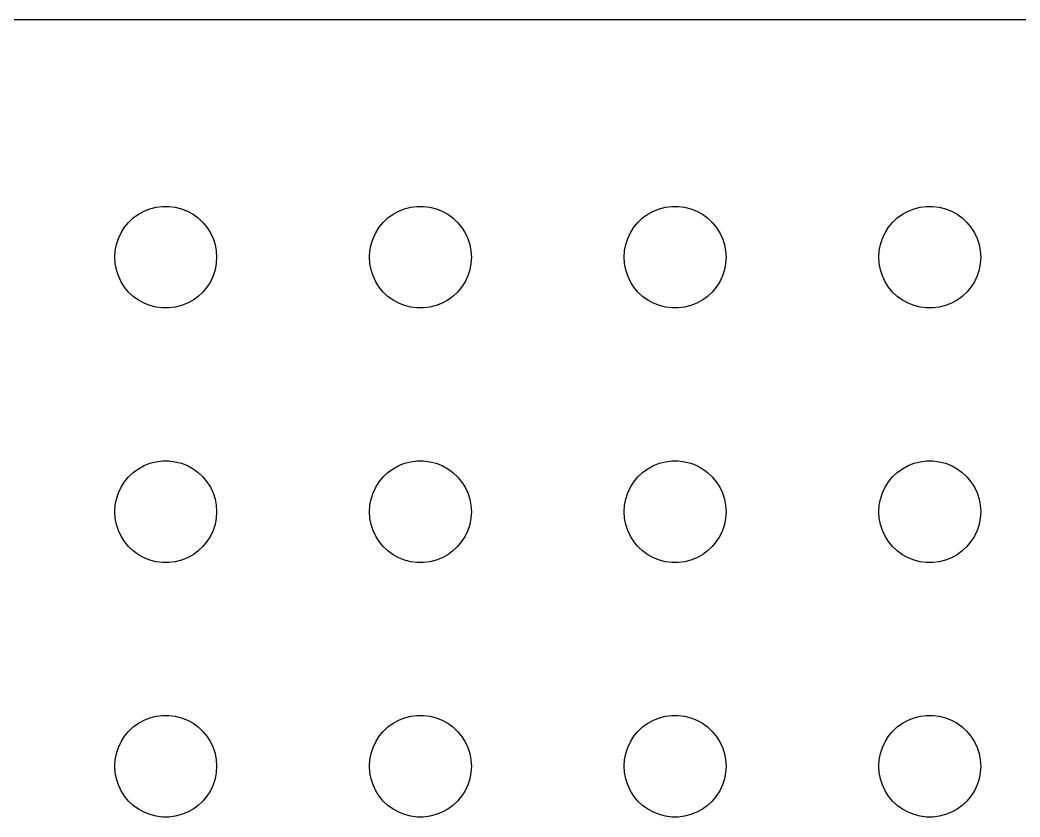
# Model space of a CAD drawing. Header units: metres. Extents: x -112 to 112, y -97 to 97.
# Drawn here: x 25.71 to 55.16, y 73.5 to 96.99 of the extents above; entities that cross this region are included whole.
import ezdxf

# ---------------------------------------------------------------- set-up
doc = ezdxf.new("R2010")
doc.units = ezdxf.units.M

msp = doc.modelspace()

# ---------------------------------------------------------------- linework, layer by layer
for p, q in [((107.314, 96.9901), (-107.314, 96.9901)), ((29.1963, 91.2665), (29.3613, 91.3572)), ((29.3613, 91.3572), (29.5365, 91.4266)), ((29.5365, 91.4266), (29.7189, 91.4734)), ((29.7189, 91.4734), (29.9058, 91.497)), ((29.9058, 91.497), (30.0942, 91.497)), ((30.0942, 91.497), (30.2811, 91.4734)), ((30.2811, 91.4734), (30.4635, 91.4266)), ((30.4635, 91.4266), (30.6387, 91.3572)), ((30.6387, 91.3572), (30.8037, 91.2665)), ((36.6963, 91.2665), (36.8613, 91.3572)), ((36.8613, 91.3572), (37.0365, 91.4266)), ((37.0365, 91.4266), (37.2189, 91.4734)), ((37.2189, 91.4734), (37.4058, 91.497)), ((37.4058, 91.497), (37.5942, 91.497)), ((37.5942, 91.497), (37.7811, 91.4734)), ((37.7811, 91.4734), (37.9635, 91.4266)), ((37.9635, 91.4266), (38.1387, 91.3572)), ((38.1387, 91.3572), (38.3037, 91.2665)), ((44.1963, 91.2665), (44.3613, 91.3572)), ((44.3613, 91.3572), (44.5365, 91.4266)), ((44.5365, 91.4266), (44.7189, 91.4734)), ((44.7189, 91.4734), (44.9058, 91.497)), ((44.9058, 91.497), (45.0942, 91.497)), ((45.0942, 91.497), (45.2811, 91.4734)), ((45.2811, 91.4734), (45.4635, 91.4266)), ((45.4635, 91.4266), (45.6387, 91.3572)), ((45.6387, 91.3572), (45.8037, 91.2665)), ((51.6963, 91.2665), (51.8613, 91.3572)), ((51.8613, 91.3572), (52.0365, 91.4266)), ((52.0365, 91.4266), (52.2189, 91.4734)), ((52.2189, 91.4734), (52.4058, 91.497)), ((52.4058, 91.497), (52.5942, 91.497)), ((52.5942, 91.497), (52.7811, 91.4734)), ((52.7811, 91.4734), (52.9635, 91.4266)), ((52.9635, 91.4266), (53.1387, 91.3572)), ((53.1387, 91.3572), (53.3037, 91.2665)), ((28.7865, 90.8817), (28.9065, 91.0268)), ((28.9065, 91.0268), (29.0439, 91.1558)), ((29.0439, 91.1558), (29.1963, 91.2665)), ((30.8037, 91.2665), (30.9561, 91.1558)), ((30.9561, 91.1558), (31.0934, 91.0268)), ((31.0934, 91.0268), (31.2135, 90.8817)), ((36.2865, 90.8817), (36.4065, 91.0268)), ((36.4065, 91.0268), (36.5439, 91.1558)), ((36.5439, 91.1558), (36.6963, 91.2665)), ((38.3037, 91.2665), (38.4561, 91.1558)), ((38.4561, 91.1558), (38.5934, 91.0268)), ((38.5934, 91.0268), (38.7135, 90.8817)), ((43.7865, 90.8817), (43.9065, 91.0268)), ((43.9065, 91.0268), (44.0439, 91.1558)), ((44.0439, 91.1558), (44.1963, 91.2665)), ((45.8037, 91.2665), (45.9561, 91.1558)), ((45.9561, 91.1558), (46.0934, 91.0268)), ((46.0934, 91.0268), (46.2135, 90.8817)), ((51.2865, 90.8817), (51.4065, 91.0268)), ((51.4065, 91.0268), (51.5439, 91.1558)), ((51.5439, 91.1558), (51.6963, 91.2665)), ((53.3037, 91.2665), (53.4561, 91.1558)), ((53.4561, 91.1558), (53.5934, 91.0268)), ((53.5934, 91.0268), (53.7135, 90.8817)), ((28.6053, 90.5522), (28.6855, 90.7226)), ((28.6855, 90.7226), (28.7865, 90.8817)), ((31.2135, 90.8817), (31.3145, 90.7226)), ((31.3145, 90.7226), (31.3947, 90.5522)), ((36.1053, 90.5522), (36.1855, 90.7226)), ((36.1855, 90.7226), (36.2865, 90.8817)), ((38.7135, 90.8817), (38.8145, 90.7226)), ((38.8145, 90.7226), (38.8947, 90.5522)), ((43.6053, 90.5522), (43.6855, 90.7226)), ((43.6855, 90.7226), (43.7865, 90.8817)), ((46.2135, 90.8817), (46.3145, 90.7226)), ((46.3145, 90.7226), (46.3947, 90.5522)), ((51.1053, 90.5522), (51.1855, 90.7226)), ((51.1855, 90.7226), (51.2865, 90.8817)), ((53.7135, 90.8817), (53.8145, 90.7226)), ((53.8145, 90.7226), (53.8947, 90.5522)), ((28.5471, 90.373), (28.6053, 90.5522)), ((31.3947, 90.5522), (31.4529, 90.373)), ((36.0471, 90.373), (36.1053, 90.5522)), ((38.8947, 90.5522), (38.9529, 90.373)), ((43.5471, 90.373), (43.6053, 90.5522)), ((46.3947, 90.5522), (46.4529, 90.373)), ((51.0471, 90.373), (51.1053, 90.5522)), ((53.8947, 90.5522), (53.9529, 90.373)), ((28.5, 90), (28.5118, 90.188)), ((28.5118, 90.188), (28.5471, 90.373)), ((31.4529, 90.373), (31.4882, 90.188)), ((31.4882, 90.188), (31.5, 90)), ((36, 90), (36.0118, 90.188)), ((36.0118, 90.188), (36.0471, 90.373)), ((38.9529, 90.373), (38.9882, 90.188)), ((38.9882, 90.188), (39, 90)), ((43.5, 90), (43.5118, 90.188)), ((43.5118, 90.188), (43.5471, 90.373)), ((46.4529, 90.373), (46.4882, 90.188)), ((46.4882, 90.188), (46.5, 90)), ((51, 90), (51.0118, 90.188)), ((51.0118, 90.188), (51.0471, 90.373)), ((53.9529, 90.373), (53.9882, 90.188)), ((53.9882, 90.188), (54, 90)), ((28.5118, 89.812), (28.5, 90)), ((31.5, 90), (31.4882, 89.812)), ((36.0118, 89.812), (36, 90)), ((39, 90), (38.9882, 89.812)), ((43.5118, 89.812), (43.5, 90)), ((46.5, 90), (46.4882, 89.812)), ((51.0118, 89.812), (51, 90)), ((54, 90), (53.9882, 89.812)), ((28.5471, 89.627), (28.5118, 89.812)), ((28.6053, 89.4478), (28.5471, 89.627)), ((31.4529, 89.627), (31.3947, 89.4478)), ((31.4882, 89.812), (31.4529, 89.627)), ((36.0471, 89.627), (36.0118, 89.812)), ((36.1053, 89.4478), (36.0471, 89.627)), ((38.9529, 89.627), (38.8947, 89.4478)), ((38.9882, 89.812), (38.9529, 89.627)), ((43.5471, 89.627), (43.5118, 89.812)), ((43.6053, 89.4478), (43.5471, 89.627)), ((46.4529, 89.627), (46.3947, 89.4478)), ((46.4882, 89.812), (46.4529, 89.627)), ((51.0471, 89.627), (51.0118, 89.812)), ((51.1053, 89.4478), (51.0471, 89.627)), ((53.9529, 89.627), (53.8947, 89.4478)), ((53.9882, 89.812), (53.9529, 89.627)), ((28.6855, 89.2774), (28.6053, 89.4478)), ((28.7865, 89.1183), (28.6855, 89.2774)), ((31.3145, 89.2774), (31.2135, 89.1183)), ((31.3947, 89.4478), (31.3145, 89.2774)), ((36.1855, 89.2774), (36.1053, 89.4478)), ((36.2865, 89.1183), (36.1855, 89.2774)), ((38.8145, 89.2774), (38.7135, 89.1183)), ((38.8947, 89.4478), (38.8145, 89.2774)), ((43.6855, 89.2774), (43.6053, 89.4478)), ((43.7865, 89.1183), (43.6855, 89.2774)), ((46.3145, 89.2774), (46.2135, 89.1183)), ((46.3947, 89.4478), (46.3145, 89.2774)), ((51.1855, 89.2774), (51.1053, 89.4478)), ((51.2865, 89.1183), (51.1855, 89.2774)), ((53.8145, 89.2774), (53.7135, 89.1183)), ((53.8947, 89.4478), (53.8145, 89.2774)), ((28.9065, 88.9732), (28.7865, 89.1183)), ((29.0439, 88.8442), (28.9065, 88.9732)), ((31.0934, 88.9732), (30.9561, 88.8442)), ((31.2135, 89.1183), (31.0934, 88.9732)), ((36.4065, 88.9732), (36.2865, 89.1183)), ((36.5439, 88.8442), (36.4065, 88.9732)), ((38.5934, 88.9732), (38.4561, 88.8442)), ((38.7135, 89.1183), (38.5934, 88.9732)), ((43.9065, 88.9732), (43.7865, 89.1183)), ((44.0439, 88.8442), (43.9065, 88.9732)), ((46.0934, 88.9732), (45.9561, 88.8442)), ((46.2135, 89.1183), (46.0934, 88.9732)), ((51.4065, 88.9732), (51.2865, 89.1183)), ((51.5439, 88.8442), (51.4065, 88.9732)), ((53.5934, 88.9732), (53.4561, 88.8442)), ((53.7135, 89.1183), (53.5934, 88.9732)), ((29.1963, 88.7335), (29.0439, 88.8442)), ((29.3613, 88.6428), (29.1963, 88.7335)), ((29.5365, 88.5734), (29.3613, 88.6428)), ((30.6387, 88.6428), (30.4635, 88.5734)), ((30.8037, 88.7335), (30.6387, 88.6428)), ((30.9561, 88.8442), (30.8037, 88.7335)), ((36.6963, 88.7335), (36.5439, 88.8442)), ((36.8613, 88.6428), (36.6963, 88.7335)), ((37.0365, 88.5734), (36.8613, 88.6428)), ((38.1387, 88.6428), (37.9635, 88.5734)), ((38.3037, 88.7335), (38.1387, 88.6428)), ((38.4561, 88.8442), (38.3037, 88.7335)), ((44.1963, 88.7335), (44.0439, 88.8442)), ((44.3613, 88.6428), (44.1963, 88.7335)), ((44.5365, 88.5734), (44.3613, 88.6428)), ((45.6387, 88.6428), (45.4635, 88.5734)), ((45.8037, 88.7335), (45.6387, 88.6428)), ((45.9561, 88.8442), (45.8037, 88.7335)), ((51.6963, 88.7335), (51.5439, 88.8442)), ((51.8613, 88.6428), (51.6963, 88.7335)), ((52.0365, 88.5734), (51.8613, 88.6428)), ((53.1387, 88.6428), (52.9635, 88.5734)), ((53.3037, 88.7335), (53.1387, 88.6428)), ((53.4561, 88.8442), (53.3037, 88.7335)), ((29.7189, 88.5266), (29.5365, 88.5734)), ((29.9058, 88.503), (29.7189, 88.5266)), ((30.0942, 88.503), (29.9058, 88.503)), ((30.2811, 88.5266), (30.0942, 88.503)), ((30.4635, 88.5734), (30.2811, 88.5266)), ((37.2189, 88.5266), (37.0365, 88.5734)), ((37.4058, 88.503), (37.2189, 88.5266)), ((37.5942, 88.503), (37.4058, 88.503)), ((37.7811, 88.5266), (37.5942, 88.503)), ((37.9635, 88.5734), (37.7811, 88.5266)), ((44.7189, 88.5266), (44.5365, 88.5734)), ((44.9058, 88.503), (44.7189, 88.5266)), ((45.0942, 88.503), (44.9058, 88.503)), ((45.2811, 88.5266), (45.0942, 88.503)), ((45.4635, 88.5734), (45.2811, 88.5266)), ((52.2189, 88.5266), (52.0365, 88.5734)), ((52.4058, 88.503), (52.2189, 88.5266)), ((52.5942, 88.503), (52.4058, 88.503)), ((52.7811, 88.5266), (52.5942, 88.503)), ((52.9635, 88.5734), (52.7811, 88.5266)), ((29.5365, 83.9266), (29.7189, 83.9734)), ((29.7189, 83.9734), (29.9058, 83.997)), ((29.9058, 83.997), (30.0942, 83.997)), ((30.0942, 83.997), (30.2811, 83.9734)), ((30.2811, 83.9734), (30.4635, 83.9266)), ((37.0365, 83.9266), (37.2189, 83.9734)), ((37.2189, 83.9734), (37.4058, 83.997)), ((37.4058, 83.997), (37.5942, 83.997)), ((37.5942, 83.997), (37.7811, 83.9734)), ((37.7811, 83.9734), (37.9635, 83.9266)), ((44.5365, 83.9266), (44.7189, 83.9734)), ((44.7189, 83.9734), (44.9058, 83.997)), ((44.9058, 83.997), (45.0942, 83.997)), ((45.0942, 83.997), (45.2811, 83.9734)), ((45.2811, 83.9734), (45.4635, 83.9266)), ((52.0365, 83.9266), (52.2189, 83.9734)), ((52.2189, 83.9734), (52.4058, 83.997)), ((52.4058, 83.997), (52.5942, 83.997)), ((52.5942, 83.997), (52.7811, 83.9734)), ((52.7811, 83.9734), (52.9635, 83.9266)), ((28.9065, 83.5268), (29.0439, 83.6558)), ((29.0439, 83.6558), (29.1963, 83.7665)), ((29.1963, 83.7665), (29.3613, 83.8572)), ((29.3613, 83.8572), (29.5365, 83.9266)), ((30.4635, 83.9266), (30.6387, 83.8572)), ((30.6387, 83.8572), (30.8037, 83.7665)), ((30.8037, 83.7665), (30.9561, 83.6558)), ((30.9561, 83.6558), (31.0934, 83.5268)), ((36.4065, 83.5268), (36.5439, 83.6558)), ((36.5439, 83.6558), (36.6963, 83.7665)), ((36.6963, 83.7665), (36.8613, 83.8572)), ((36.8613, 83.8572), (37.0365, 83.9266)), ((37.9635, 83.9266), (38.1387, 83.8572)), ((38.1387, 83.8572), (38.3037, 83.7665)), ((38.3037, 83.7665), (38.4561, 83.6558)), ((38.4561, 83.6558), (38.5934, 83.5268)), ((43.9065, 83.5268), (44.0439, 83.6558)), ((44.0439, 83.6558), (44.1963, 83.7665)), ((44.1963, 83.7665), (44.3613, 83.8572)), ((44.3613, 83.8572), (44.5365, 83.9266)), ((45.4635, 83.9266), (45.6387, 83.8572)), ((45.6387, 83.8572), (45.8037, 83.7665)), ((45.8037, 83.7665), (45.9561, 83.6558)), ((45.9561, 83.6558), (46.0934, 83.5268)), ((51.4065, 83.5268), (51.5439, 83.6558)), ((51.5439, 83.6558), (51.6963, 83.7665)), ((51.6963, 83.7665), (51.8613, 83.8572)), ((51.8613, 83.8572), (52.0365, 83.9266)), ((52.9635, 83.9266), (53.1387, 83.8572)), ((53.1387, 83.8572), (53.3037, 83.7665)), ((53.3037, 83.7665), (53.4561, 83.6558)), ((53.4561, 83.6558), (53.5934, 83.5268)), ((28.6855, 83.2226), (28.7865, 83.3817)), ((28.7865, 83.3817), (28.9065, 83.5268)), ((31.0934, 83.5268), (31.2135, 83.3817)), ((31.2135, 83.3817), (31.3145, 83.2226)), ((36.1855, 83.2226), (36.2865, 83.3817)), ((36.2865, 83.3817), (36.4065, 83.5268)), ((38.5934, 83.5268), (38.7135, 83.3817)), ((38.7135, 83.3817), (38.8145, 83.2226)), ((43.6855, 83.2226), (43.7865, 83.3817)), ((43.7865, 83.3817), (43.9065, 83.5268)), ((46.0934, 83.5268), (46.2135, 83.3817)), ((46.2135, 83.3817), (46.3145, 83.2226)), ((51.1855, 83.2226), (51.2865, 83.3817)), ((51.2865, 83.3817), (51.4065, 83.5268)), ((53.5934, 83.5268), (53.7135, 83.3817)), ((53.7135, 83.3817), (53.8145, 83.2226)), ((28.5471, 82.873), (28.6053, 83.0522)), ((28.6053, 83.0522), (28.6855, 83.2226)), ((31.3145, 83.2226), (31.3947, 83.0522)), ((31.3947, 83.0522), (31.4529, 82.873)), ((36.0471, 82.873), (36.1053, 83.0522)), ((36.1053, 83.0522), (36.1855, 83.2226)), ((38.8145, 83.2226), (38.8947, 83.0522)), ((38.8947, 83.0522), (38.9529, 82.873)), ((43.5471, 82.873), (43.6053, 83.0522)), ((43.6053, 83.0522), (43.6855, 83.2226)), ((46.3145, 83.2226), (46.3947, 83.0522)), ((46.3947, 83.0522), (46.4529, 82.873)), ((51.0471, 82.873), (51.1053, 83.0522)), ((51.1053, 83.0522), (51.1855, 83.2226)), ((53.8145, 83.2226), (53.8947, 83.0522)), ((53.8947, 83.0522), (53.9529, 82.873)), ((28.5118, 82.688), (28.5471, 82.873)), ((31.4529, 82.873), (31.4882, 82.688)), ((36.0118, 82.688), (36.0471, 82.873)), ((38.9529, 82.873), (38.9882, 82.688)), ((43.5118, 82.688), (43.5471, 82.873)), ((46.4529, 82.873), (46.4882, 82.688)), ((51.0118, 82.688), (51.0471, 82.873)), ((53.9529, 82.873), (53.9882, 82.688)), ((28.5, 82.5), (28.5118, 82.688)), ((28.5118, 82.312), (28.5, 82.5)), ((31.4882, 82.688), (31.5, 82.5)), ((31.5, 82.5), (31.4882, 82.312)), ((36, 82.5), (36.0118, 82.688)), ((36.0118, 82.312), (36, 82.5)), ((38.9882, 82.688), (39, 82.5)), ((39, 82.5), (38.9882, 82.312)), ((43.5, 82.5), (43.5118, 82.688)), ((43.5118, 82.312), (43.5, 82.5)), ((46.4882, 82.688), (46.5, 82.5)), ((46.5, 82.5), (46.4882, 82.312)), ((51, 82.5), (51.0118, 82.688)), ((51.0118, 82.312), (51, 82.5)), ((53.9882, 82.688), (54, 82.5)), ((54, 82.5), (53.9882, 82.312)), ((28.5471, 82.127), (28.5118, 82.312)), ((31.4882, 82.312), (31.4529, 82.127)), ((36.0471, 82.127), (36.0118, 82.312)), ((38.9882, 82.312), (38.9529, 82.127)), ((43.5471, 82.127), (43.5118, 82.312)), ((46.4882, 82.312), (46.4529, 82.127)), ((51.0471, 82.127), (51.0118, 82.312)), ((53.9882, 82.312), (53.9529, 82.127)), ((28.6053, 81.9478), (28.5471, 82.127)), ((28.6855, 81.7774), (28.6053, 81.9478)), ((31.3947, 81.9478), (31.3145, 81.7774)), ((31.4529, 82.127), (31.3947, 81.9478)), ((36.1053, 81.9478), (36.0471, 82.127)), ((36.1855, 81.7774), (36.1053, 81.9478)), ((38.8947, 81.9478), (38.8145, 81.7774)), ((38.9529, 82.127), (38.8947, 81.9478)), ((43.6053, 81.9478), (43.5471, 82.127)), ((43.6855, 81.7774), (43.6053, 81.9478)), ((46.3947, 81.9478), (46.3145, 81.7774)), ((46.4529, 82.127), (46.3947, 81.9478)), ((51.1053, 81.9478), (51.0471, 82.127)), ((51.1855, 81.7774), (51.1053, 81.9478)), ((53.8947, 81.9478), (53.8145, 81.7774)), ((53.9529, 82.127), (53.8947, 81.9478)), ((28.7865, 81.6183), (28.6855, 81.7774)), ((28.9065, 81.4732), (28.7865, 81.6183)), ((31.2135, 81.6183), (31.0934, 81.4732)), ((31.3145, 81.7774), (31.2135, 81.6183)), ((36.2865, 81.6183), (36.1855, 81.7774)), ((36.4065, 81.4732), (36.2865, 81.6183)), ((38.7135, 81.6183), (38.5934, 81.4732)), ((38.8145, 81.7774), (38.7135, 81.6183)), ((43.7865, 81.6183), (43.6855, 81.7774)), ((43.9065, 81.4732), (43.7865, 81.6183)), ((46.2135, 81.6183), (46.0934, 81.4732)), ((46.3145, 81.7774), (46.2135, 81.6183)), ((51.2865, 81.6183), (51.1855, 81.7774)), ((51.4065, 81.4732), (51.2865, 81.6183)), ((53.7135, 81.6183), (53.5934, 81.4732)), ((53.8145, 81.7774), (53.7135, 81.6183)), ((29.0439, 81.3442), (28.9065, 81.4732)), ((29.1963, 81.2335), (29.0439, 81.3442)), ((30.9561, 81.3442), (30.8037, 81.2335)), ((31.0934, 81.4732), (30.9561, 81.3442)), ((36.5439, 81.3442), (36.4065, 81.4732)), ((36.6963, 81.2335), (36.5439, 81.3442)), ((38.4561, 81.3442), (38.3037, 81.2335)), ((38.5934, 81.4732), (38.4561, 81.3442)), ((44.0439, 81.3442), (43.9065, 81.4732)), ((44.1963, 81.2335), (44.0439, 81.3442)), ((45.9561, 81.3442), (45.8037, 81.2335)), ((46.0934, 81.4732), (45.9561, 81.3442)), ((51.5439, 81.3442), (51.4065, 81.4732)), ((51.6963, 81.2335), (51.5439, 81.3442)), ((53.4561, 81.3442), (53.3037, 81.2335)), ((53.5934, 81.4732), (53.4561, 81.3442)), ((29.3613, 81.1428), (29.1963, 81.2335)), ((29.5365, 81.0734), (29.3613, 81.1428)), ((29.7189, 81.0266), (29.5365, 81.0734)), ((29.9058, 81.003), (29.7189, 81.0266)), ((30.0942, 81.003), (29.9058, 81.003)), ((30.2811, 81.0266), (30.0942, 81.003)), ((30.4635, 81.0734), (30.2811, 81.0266)), ((30.6387, 81.1428), (30.4635, 81.0734)), ((30.8037, 81.2335), (30.6387, 81.1428)), ((36.8613, 81.1428), (36.6963, 81.2335)), ((37.0365, 81.0734), (36.8613, 81.1428)), ((37.2189, 81.0266), (37.0365, 81.0734)), ((37.4058, 81.003), (37.2189, 81.0266)), ((37.5942, 81.003), (37.4058, 81.003)), ((37.7811, 81.0266), (37.5942, 81.003)), ((37.9635, 81.0734), (37.7811, 81.0266)), ((38.1387, 81.1428), (37.9635, 81.0734)), ((38.3037, 81.2335), (38.1387, 81.1428)), ((44.3613, 81.1428), (44.1963, 81.2335)), ((44.5365, 81.0734), (44.3613, 81.1428)), ((44.7189, 81.0266), (44.5365, 81.0734)), ((44.9058, 81.003), (44.7189, 81.0266)), ((45.0942, 81.003), (44.9058, 81.003)), ((45.2811, 81.0266), (45.0942, 81.003)), ((45.4635, 81.0734), (45.2811, 81.0266)), ((45.6387, 81.1428), (45.4635, 81.0734)), ((45.8037, 81.2335), (45.6387, 81.1428)), ((51.8613, 81.1428), (51.6963, 81.2335)), ((52.0365, 81.0734), (51.8613, 81.1428)), ((52.2189, 81.0266), (52.0365, 81.0734)), ((52.4058, 81.003), (52.2189, 81.0266)), ((52.5942, 81.003), (52.4058, 81.003)), ((52.7811, 81.0266), (52.5942, 81.003)), ((52.9635, 81.0734), (52.7811, 81.0266)), ((53.1387, 81.1428), (52.9635, 81.0734)), ((53.3037, 81.2335), (53.1387, 81.1428)), ((29.1963, 76.2665), (29.3613, 76.3572)), ((29.3613, 76.3572), (29.5365, 76.4266)), ((29.5365, 76.4266), (29.7189, 76.4734)), ((29.7189, 76.4734), (29.9058, 76.497)), ((29.9058, 76.497), (30.0942, 76.497)), ((30.0942, 76.497), (30.2811, 76.4734)), ((30.2811, 76.4734), (30.4635, 76.4266)), ((30.4635, 76.4266), (30.6387, 76.3572)), ((30.6387, 76.3572), (30.8037, 76.2665)), ((36.6963, 76.2665), (36.8613, 76.3572)), ((36.8613, 76.3572), (37.0365, 76.4266)), ((37.0365, 76.4266), (37.2189, 76.4734)), ((37.2189, 76.4734), (37.4058, 76.497)), ((37.4058, 76.497), (37.5942, 76.497)), ((37.5942, 76.497), (37.7811, 76.4734)), ((37.7811, 76.4734), (37.9635, 76.4266)), ((37.9635, 76.4266), (38.1387, 76.3572)), ((38.1387, 76.3572), (38.3037, 76.2665)), ((44.1963, 76.2665), (44.3613, 76.3572)), ((44.3613, 76.3572), (44.5365, 76.4266)), ((44.5365, 76.4266), (44.7189, 76.4734)), ((44.7189, 76.4734), (44.9058, 76.497)), ((44.9058, 76.497), (45.0942, 76.497)), ((45.0942, 76.497), (45.2811, 76.4734)), ((45.2811, 76.4734), (45.4635, 76.4266)), ((45.4635, 76.4266), (45.6387, 76.3572)), ((45.6387, 76.3572), (45.8037, 76.2665)), ((51.6963, 76.2665), (51.8613, 76.3572)), ((51.8613, 76.3572), (52.0365, 76.4266)), ((52.0365, 76.4266), (52.2189, 76.4734)), ((52.2189, 76.4734), (52.4058, 76.497)), ((52.4058, 76.497), (52.5942, 76.497)), ((52.5942, 76.497), (52.7811, 76.4734)), ((52.7811, 76.4734), (52.9635, 76.4266)), ((52.9635, 76.4266), (53.1387, 76.3572)), ((53.1387, 76.3572), (53.3037, 76.2665)), ((28.7865, 75.8817), (28.9065, 76.0268)), ((28.9065, 76.0268), (29.0439, 76.1558)), ((29.0439, 76.1558), (29.1963, 76.2665)), ((30.8037, 76.2665), (30.9561, 76.1558)), ((30.9561, 76.1558), (31.0934, 76.0268)), ((31.0934, 76.0268), (31.2135, 75.8817)), ((36.2865, 75.8817), (36.4065, 76.0268)), ((36.4065, 76.0268), (36.5439, 76.1558)), ((36.5439, 76.1558), (36.6963, 76.2665)), ((38.3037, 76.2665), (38.4561, 76.1558)), ((38.4561, 76.1558), (38.5934, 76.0268)), ((38.5934, 76.0268), (38.7135, 75.8817)), ((43.7865, 75.8817), (43.9065, 76.0268)), ((43.9065, 76.0268), (44.0439, 76.1558)), ((44.0439, 76.1558), (44.1963, 76.2665)), ((45.8037, 76.2665), (45.9561, 76.1558)), ((45.9561, 76.1558), (46.0934, 76.0268)), ((46.0934, 76.0268), (46.2135, 75.8817)), ((51.2865, 75.8817), (51.4065, 76.0268)), ((51.4065, 76.0268), (51.5439, 76.1558)), ((51.5439, 76.1558), (51.6963, 76.2665)), ((53.3037, 76.2665), (53.4561, 76.1558)), ((53.4561, 76.1558), (53.5934, 76.0268)), ((53.5934, 76.0268), (53.7135, 75.8817)), ((28.6053, 75.5522), (28.6855, 75.7226)), ((28.6855, 75.7226), (28.7865, 75.8817)), ((31.2135, 75.8817), (31.3145, 75.7226)), ((31.3145, 75.7226), (31.3947, 75.5522)), ((36.1053, 75.5522), (36.1855, 75.7226)), ((36.1855, 75.7226), (36.2865, 75.8817)), ((38.7135, 75.8817), (38.8145, 75.7226)), ((38.8145, 75.7226), (38.8947, 75.5522)), ((43.6053, 75.5522), (43.6855, 75.7226)), ((43.6855, 75.7226), (43.7865, 75.8817)), ((46.2135, 75.8817), (46.3145, 75.7226)), ((46.3145, 75.7226), (46.3947, 75.5522)), ((51.1053, 75.5522), (51.1855, 75.7226)), ((51.1855, 75.7226), (51.2865, 75.8817)), ((53.7135, 75.8817), (53.8145, 75.7226)), ((53.8145, 75.7226), (53.8947, 75.5522)), ((28.5471, 75.373), (28.6053, 75.5522)), ((31.3947, 75.5522), (31.4529, 75.373)), ((36.0471, 75.373), (36.1053, 75.5522)), ((38.8947, 75.5522), (38.9529, 75.373)), ((43.5471, 75.373), (43.6053, 75.5522)), ((46.3947, 75.5522), (46.4529, 75.373)), ((51.0471, 75.373), (51.1053, 75.5522)), ((53.8947, 75.5522), (53.9529, 75.373)), ((28.5, 75), (28.5118, 75.188)), ((28.5118, 75.188), (28.5471, 75.373)), ((31.4529, 75.373), (31.4882, 75.188)), ((31.4882, 75.188), (31.5, 75)), ((36, 75), (36.0118, 75.188)), ((36.0118, 75.188), (36.0471, 75.373)), ((38.9529, 75.373), (38.9882, 75.188)), ((38.9882, 75.188), (39, 75)), ((43.5, 75), (43.5118, 75.188)), ((43.5118, 75.188), (43.5471, 75.373)), ((46.4529, 75.373), (46.4882, 75.188)), ((46.4882, 75.188), (46.5, 75)), ((51, 75), (51.0118, 75.188)), ((51.0118, 75.188), (51.0471, 75.373)), ((53.9529, 75.373), (53.9882, 75.188)), ((53.9882, 75.188), (54, 75)), ((28.5118, 74.812), (28.5, 75)), ((28.5471, 74.627), (28.5118, 74.812)), ((31.4882, 74.812), (31.4529, 74.627)), ((31.5, 75), (31.4882, 74.812)), ((36.0118, 74.812), (36, 75)), ((36.0471, 74.627), (36.0118, 74.812)), ((38.9882, 74.812), (38.9529, 74.627)), ((39, 75), (38.9882, 74.812)), ((43.5118, 74.812), (43.5, 75)), ((43.5471, 74.627), (43.5118, 74.812)), ((46.4882, 74.812), (46.4529, 74.627)), ((46.5, 75), (46.4882, 74.812)), ((51.0118, 74.812), (51, 75)), ((51.0471, 74.627), (51.0118, 74.812)), ((53.9882, 74.812), (53.9529, 74.627)), ((54, 75), (53.9882, 74.812)), ((28.6053, 74.4478), (28.5471, 74.627)), ((31.4529, 74.627), (31.3947, 74.4478)), ((36.1053, 74.4478), (36.0471, 74.627)), ((38.9529, 74.627), (38.8947, 74.4478)), ((43.6053, 74.4478), (43.5471, 74.627)), ((46.4529, 74.627), (46.3947, 74.4478)), ((51.1053, 74.4478), (51.0471, 74.627)), ((53.9529, 74.627), (53.8947, 74.4478)), ((28.6855, 74.2774), (28.6053, 74.4478)), ((28.7865, 74.1183), (28.6855, 74.2774)), ((31.3145, 74.2774), (31.2135, 74.1183)), ((31.3947, 74.4478), (31.3145, 74.2774)), ((36.1855, 74.2774), (36.1053, 74.4478)), ((36.2865, 74.1183), (36.1855, 74.2774)), ((38.8145, 74.2774), (38.7135, 74.1183)), ((38.8947, 74.4478), (38.8145, 74.2774)), ((43.6855, 74.2774), (43.6053, 74.4478)), ((43.7865, 74.1183), (43.6855, 74.2774)), ((46.3145, 74.2774), (46.2135, 74.1183)), ((46.3947, 74.4478), (46.3145, 74.2774)), ((51.1855, 74.2774), (51.1053, 74.4478)), ((51.2865, 74.1183), (51.1855, 74.2774)), ((53.8145, 74.2774), (53.7135, 74.1183)), ((53.8947, 74.4478), (53.8145, 74.2774)), ((28.9065, 73.9732), (28.7865, 74.1183)), ((29.0439, 73.8442), (28.9065, 73.9732)), ((31.0934, 73.9732), (30.9561, 73.8442)), ((31.2135, 74.1183), (31.0934, 73.9732)), ((36.4065, 73.9732), (36.2865, 74.1183)), ((36.5439, 73.8442), (36.4065, 73.9732)), ((38.5934, 73.9732), (38.4561, 73.8442)), ((38.7135, 74.1183), (38.5934, 73.9732)), ((43.9065, 73.9732), (43.7865, 74.1183)), ((44.0439, 73.8442), (43.9065, 73.9732)), ((46.0934, 73.9732), (45.9561, 73.8442)), ((46.2135, 74.1183), (46.0934, 73.9732)), ((51.4065, 73.9732), (51.2865, 74.1183)), ((51.5439, 73.8442), (51.4065, 73.9732)), ((53.5934, 73.9732), (53.4561, 73.8442)), ((53.7135, 74.1183), (53.5934, 73.9732)), ((29.1963, 73.7335), (29.0439, 73.8442)), ((29.3613, 73.6428), (29.1963, 73.7335)), ((29.5365, 73.5734), (29.3613, 73.6428)), ((30.6387, 73.6428), (30.4635, 73.5734)), ((30.8037, 73.7335), (30.6387, 73.6428)), ((30.9561, 73.8442), (30.8037, 73.7335)), ((36.6963, 73.7335), (36.5439, 73.8442)), ((36.8613, 73.6428), (36.6963, 73.7335)), ((37.0365, 73.5734), (36.8613, 73.6428)), ((38.1387, 73.6428), (37.9635, 73.5734)), ((38.3037, 73.7335), (38.1387, 73.6428)), ((38.4561, 73.8442), (38.3037, 73.7335)), ((44.1963, 73.7335), (44.0439, 73.8442)), ((44.3613, 73.6428), (44.1963, 73.7335)), ((44.5365, 73.5734), (44.3613, 73.6428)), ((45.6387, 73.6428), (45.4635, 73.5734)), ((45.8037, 73.7335), (45.6387, 73.6428)), ((45.9561, 73.8442), (45.8037, 73.7335)), ((51.6963, 73.7335), (51.5439, 73.8442)), ((51.8613, 73.6428), (51.6963, 73.7335)), ((52.0365, 73.5734), (51.8613, 73.6428)), ((53.1387, 73.6428), (52.9635, 73.5734)), ((53.3037, 73.7335), (53.1387, 73.6428)), ((53.4561, 73.8442), (53.3037, 73.7335)), ((29.7189, 73.5266), (29.5365, 73.5734)), ((29.9058, 73.503), (29.7189, 73.5266)), ((30.0942, 73.503), (29.9058, 73.503)), ((30.2811, 73.5266), (30.0942, 73.503)), ((30.4635, 73.5734), (30.2811, 73.5266)), ((37.2189, 73.5266), (37.0365, 73.5734)), ((37.4058, 73.503), (37.2189, 73.5266)), ((37.5942, 73.503), (37.4058, 73.503)), ((37.7811, 73.5266), (37.5942, 73.503)), ((37.9635, 73.5734), (37.7811, 73.5266)), ((44.7189, 73.5266), (44.5365, 73.5734)), ((44.9058, 73.503), (44.7189, 73.5266)), ((45.0942, 73.503), (44.9058, 73.503)), ((45.2811, 73.5266), (45.0942, 73.503)), ((45.4635, 73.5734), (45.2811, 73.5266)), ((52.2189, 73.5266), (52.0365, 73.5734)), ((52.4058, 73.503), (52.2189, 73.5266)), ((52.5942, 73.503), (52.4058, 73.503)), ((52.7811, 73.5266), (52.5942, 73.503)), ((52.9635, 73.5734), (52.7811, 73.5266))]:
    msp.add_line(p, q)

doc.saveas('drawing.dxf')
